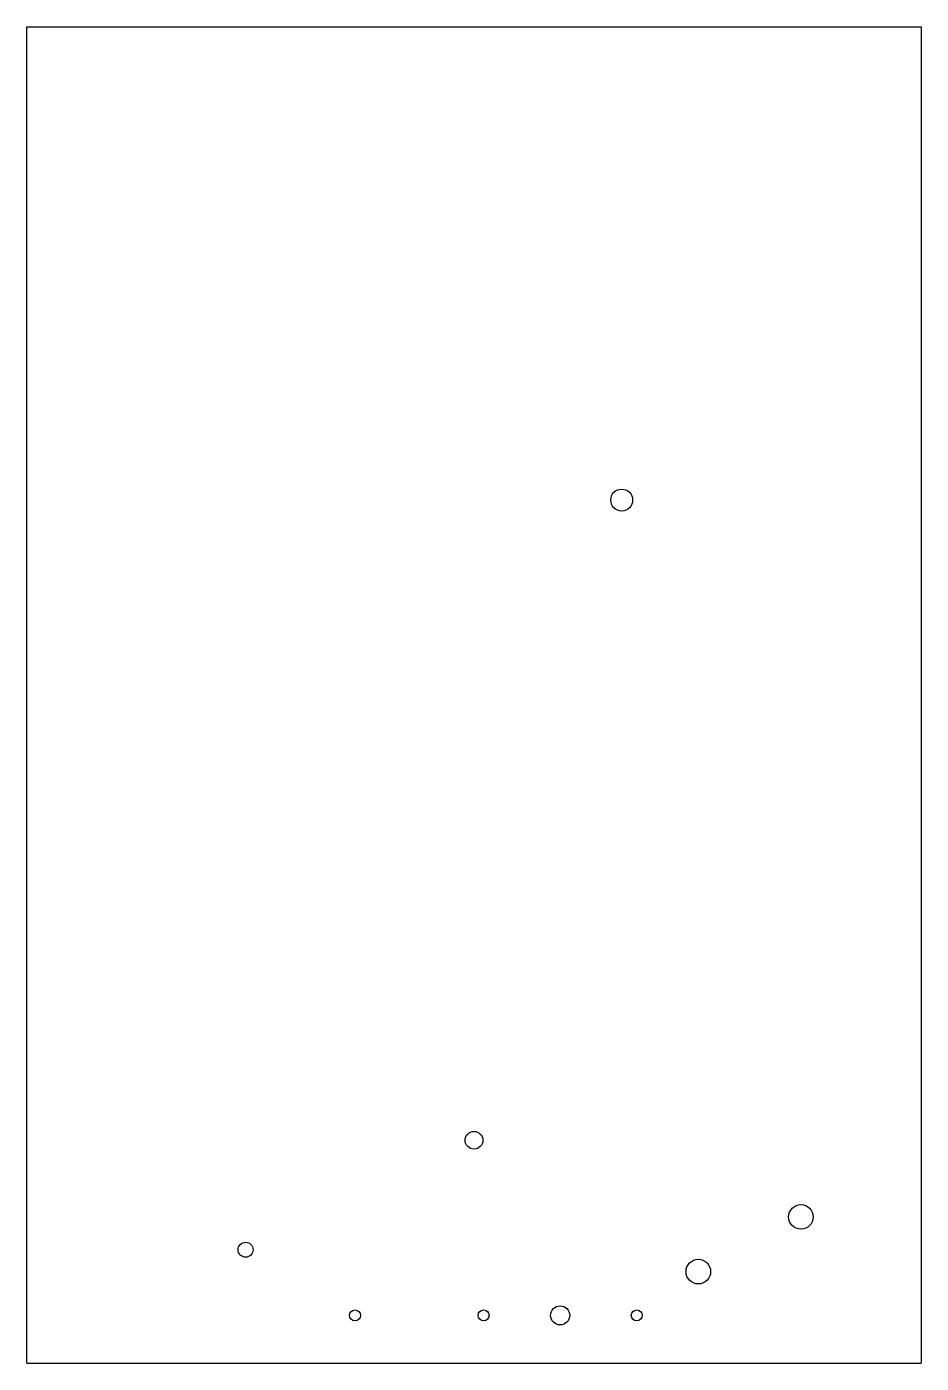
# Model space of a CAD drawing. Header units: inches. Extents: x 0 to 82, y -122 to 0.
import ezdxf

# ---------------------------------------------------------------- set-up
doc = ezdxf.new("R2010")
doc.units = ezdxf.units.IN
doc.header["$MEASUREMENT"] = 0

msp = doc.modelspace()

# ---------------------------------------------------------------- linework, layer by layer
at = {"color": 7, "linetype": 'Continuous', "lineweight": 25}
for p, q in [((0, 0), (81.75, 0)), ((0, -122.125), (0, 0)), ((81.75, 0), (81.75, -122.125)), ((0, -122.125), (81.75, -122.125))]:
    msp.add_line(p, q, dxfattribs=at)
for centre, radius in [((54.375, -43.25), 1), ((40.875, -101.75), 0.812), ((70.75, -108.75), 1.125), ((20, -111.75), 0.688), ((61.375, -113.75), 1.125), ((48.75, -117.75), 0.875), ((30, -117.75), 0.5), ((41.75, -117.75), 0.5), ((55.75, -117.75), 0.5)]:
    msp.add_circle(centre, radius, dxfattribs=at)

doc.saveas('drawing.dxf')
